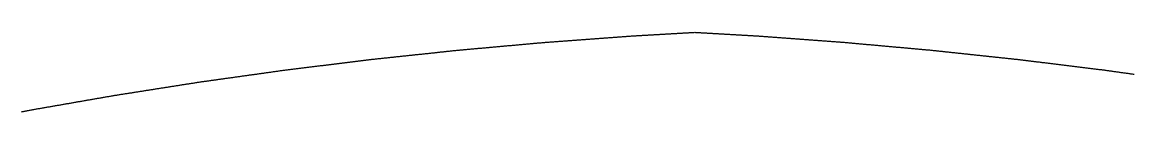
# Model space of a CAD drawing. Extents: x 1 to 322, y 1 to 270.
# Drawn here: x 148.91 to 161.85, y 19.79 to 20.72 of the extents above; entities that cross this region are included whole.
import ezdxf

# ---------------------------------------------------------------- set-up
doc = ezdxf.new("R2010")
doc.units = 0
doc.layers.get('0').update_dxf_attribs({"linetype": 'CONTINUOUS'})

msp = doc.modelspace()

# ---------------------------------------------------------------- linework, layer by layer
msp.add_polyline3d([(148.899, 19.7932, 0), (148.909, 19.7951, 0), (148.919, 19.7971, 0), (148.929, 19.799, 0), (148.939, 19.801, 0), (148.949, 19.8029, 0), (148.959, 19.8048, 0), (148.969, 19.8068, 0), (148.979, 19.8087, 0), (148.99, 19.8107, 0), (149, 19.8125, 0), (149.01, 19.8142, 0), (149.02, 19.816, 0), (149.03, 19.8178, 0), (149.04, 19.8196, 0), (149.051, 19.8214, 0), (149.061, 19.8231, 0), (149.071, 19.8249, 0), (149.081, 19.8267, 0), (149.091, 19.8285, 0), (149.101, 19.8303, 0), (149.112, 19.832, 0), (149.122, 19.8338, 0), (149.132, 19.8356, 0), (149.142, 19.8374, 0), (149.152, 19.8392, 0), (149.162, 19.8409, 0), (149.173, 19.8427, 0), (149.183, 19.8445, 0), (149.193, 19.8463, 0), (149.203, 19.848, 0), (149.213, 19.8498, 0), (149.224, 19.8516, 0), (149.234, 19.8534, 0), (149.244, 19.8552, 0), (149.254, 19.8569, 0), (149.264, 19.8587, 0), (149.274, 19.8605, 0), (149.285, 19.8623, 0), (149.295, 19.8641, 0), (149.305, 19.8658, 0), (149.315, 19.8676, 0), (149.325, 19.8694, 0), (149.335, 19.8712, 0), (149.346, 19.873, 0), (149.356, 19.8747, 0), (149.366, 19.8765, 0), (149.376, 19.8783, 0), (149.386, 19.8801, 0), (149.396, 19.8819, 0), (149.407, 19.8836, 0), (149.417, 19.8854, 0), (149.427, 19.8872, 0), (149.437, 19.889, 0), (149.447, 19.8908, 0), (149.457, 19.8925, 0), (149.468, 19.8943, 0), (149.478, 19.8961, 0), (149.488, 19.8979, 0), (149.498, 19.8996, 0), (149.508, 19.9014, 0), (149.518, 19.9032, 0), (149.529, 19.905, 0), (149.539, 19.9068, 0), (149.549, 19.9085, 0), (149.559, 19.9103, 0), (149.569, 19.9121, 0), (149.58, 19.9139, 0), (149.59, 19.9157, 0), (149.6, 19.9174, 0), (149.61, 19.9192, 0), (149.62, 19.921, 0), (149.63, 19.9228, 0), (149.641, 19.9246, 0), (149.651, 19.9263, 0), (149.661, 19.9281, 0), (149.671, 19.9299, 0), (149.681, 19.9317, 0), (149.691, 19.9335, 0), (149.702, 19.9352, 0), (149.712, 19.937, 0), (149.722, 19.9388, 0), (149.732, 19.9406, 0), (149.742, 19.9424, 0), (149.752, 19.9441, 0), (149.763, 19.9459, 0), (149.773, 19.9477, 0), (149.783, 19.9495, 0), (149.793, 19.9512, 0), (149.803, 19.953, 0), (149.813, 19.9548, 0), (149.824, 19.9566, 0), (149.834, 19.9584, 0), (149.844, 19.9601, 0), (149.854, 19.9619, 0), (149.864, 19.9637, 0), (149.874, 19.9655, 0), (149.885, 19.9673, 0), (149.895, 19.969, 0), (149.905, 19.9708, 0), (149.915, 19.9726, 0), (149.925, 19.9744, 0), (149.936, 19.9762, 0), (149.946, 19.9779, 0), (149.956, 19.9797, 0), (149.966, 19.9815, 0), (149.976, 19.9833, 0), (149.986, 19.9849, 0), (149.997, 19.9865, 0), (150.007, 19.9881, 0), (150.017, 19.9897, 0), (150.027, 19.9913, 0), (150.038, 19.993, 0), (150.048, 19.9946, 0), (150.058, 19.9962, 0), (150.068, 19.9978, 0), (150.078, 19.9994, 0), (150.089, 20.001, 0), (150.099, 20.0026, 0), (150.109, 20.0042, 0), (150.119, 20.0059, 0), (150.13, 20.0075, 0), (150.14, 20.0091, 0), (150.15, 20.0107, 0), (150.16, 20.0123, 0), (150.171, 20.0139, 0), (150.181, 20.0155, 0), (150.191, 20.0171, 0), (150.201, 20.0188, 0), (150.211, 20.0204, 0), (150.222, 20.022, 0), (150.232, 20.0236, 0), (150.242, 20.0252, 0), (150.252, 20.0268, 0), (150.263, 20.0284, 0), (150.273, 20.03, 0), (150.283, 20.0317, 0), (150.293, 20.0333, 0), (150.303, 20.0349, 0), (150.314, 20.0365, 0), (150.324, 20.0381, 0), (150.334, 20.0397, 0), (150.344, 20.0413, 0), (150.355, 20.043, 0), (150.365, 20.0446, 0), (150.375, 20.0462, 0), (150.385, 20.0478, 0), (150.396, 20.0494, 0), (150.406, 20.051, 0), (150.416, 20.0526, 0), (150.426, 20.0542, 0), (150.436, 20.0559, 0), (150.447, 20.0575, 0), (150.457, 20.0591, 0), (150.467, 20.0607, 0), (150.477, 20.0623, 0), (150.488, 20.0639, 0), (150.498, 20.0655, 0), (150.508, 20.0671, 0), (150.518, 20.0688, 0), (150.528, 20.0704, 0), (150.539, 20.072, 0), (150.549, 20.0736, 0), (150.559, 20.0752, 0), (150.569, 20.0768, 0), (150.58, 20.0784, 0), (150.59, 20.08, 0), (150.6, 20.0817, 0), (150.61, 20.0833, 0), (150.621, 20.0849, 0), (150.631, 20.0865, 0), (150.641, 20.0881, 0), (150.651, 20.0897, 0), (150.661, 20.0913, 0), (150.672, 20.093, 0), (150.682, 20.0946, 0), (150.692, 20.0962, 0), (150.702, 20.0978, 0), (150.713, 20.0994, 0), (150.723, 20.101, 0), (150.733, 20.1026, 0), (150.743, 20.1042, 0), (150.754, 20.1059, 0), (150.764, 20.1075, 0), (150.774, 20.1091, 0), (150.784, 20.1107, 0), (150.794, 20.1123, 0), (150.805, 20.1139, 0), (150.815, 20.1155, 0), (150.825, 20.1171, 0), (150.835, 20.1188, 0), (150.846, 20.1204, 0), (150.856, 20.122, 0), (150.866, 20.1236, 0), (150.876, 20.1252, 0), (150.886, 20.1268, 0), (150.897, 20.1284, 0), (150.907, 20.13, 0), (150.917, 20.1317, 0), (150.927, 20.1333, 0), (150.938, 20.1349, 0), (150.948, 20.1365, 0), (150.958, 20.1381, 0), (150.968, 20.1397, 0), (150.979, 20.1412, 0), (150.989, 20.1426, 0), (150.999, 20.1441, 0), (151.009, 20.1455, 0), (151.02, 20.1469, 0), (151.03, 20.1484, 0), (151.04, 20.1498, 0), (151.051, 20.1513, 0), (151.061, 20.1527, 0), (151.071, 20.1542, 0), (151.081, 20.1556, 0), (151.092, 20.1571, 0), (151.102, 20.1585, 0), (151.112, 20.16, 0), (151.123, 20.1614, 0), (151.133, 20.1629, 0), (151.143, 20.1643, 0), (151.153, 20.1657, 0), (151.164, 20.1672, 0), (151.174, 20.1686, 0), (151.184, 20.1701, 0), (151.195, 20.1715, 0), (151.205, 20.173, 0), (151.215, 20.1744, 0), (151.225, 20.1759, 0), (151.236, 20.1773, 0), (151.246, 20.1788, 0), (151.256, 20.1802, 0), (151.267, 20.1817, 0), (151.277, 20.1831, 0), (151.287, 20.1846, 0), (151.297, 20.186, 0), (151.308, 20.1874, 0), (151.318, 20.1889, 0), (151.328, 20.1903, 0), (151.339, 20.1918, 0), (151.349, 20.1932, 0), (151.359, 20.1947, 0), (151.369, 20.1961, 0), (151.38, 20.1976, 0), (151.39, 20.199, 0), (151.4, 20.2005, 0), (151.411, 20.2019, 0), (151.421, 20.2034, 0), (151.431, 20.2048, 0), (151.441, 20.2062, 0), (151.452, 20.2077, 0), (151.462, 20.2091, 0), (151.472, 20.2106, 0), (151.483, 20.212, 0), (151.493, 20.2135, 0), (151.503, 20.2149, 0), (151.513, 20.2164, 0), (151.524, 20.2178, 0), (151.534, 20.2193, 0), (151.544, 20.2207, 0), (151.555, 20.2222, 0), (151.565, 20.2236, 0), (151.575, 20.2251, 0), (151.585, 20.2265, 0), (151.596, 20.2279, 0), (151.606, 20.2294, 0), (151.616, 20.2308, 0), (151.627, 20.2323, 0), (151.637, 20.2337, 0), (151.647, 20.2352, 0), (151.657, 20.2366, 0), (151.668, 20.2381, 0), (151.678, 20.2395, 0), (151.688, 20.241, 0), (151.698, 20.2424, 0), (151.709, 20.2439, 0), (151.719, 20.2453, 0), (151.729, 20.2467, 0), (151.74, 20.2482, 0), (151.75, 20.2496, 0), (151.76, 20.2511, 0), (151.77, 20.2525, 0), (151.781, 20.254, 0), (151.791, 20.2554, 0), (151.801, 20.2569, 0), (151.812, 20.2583, 0), (151.822, 20.2598, 0), (151.832, 20.2612, 0), (151.842, 20.2627, 0), (151.853, 20.2641, 0), (151.863, 20.2655, 0), (151.873, 20.267, 0), (151.884, 20.2684, 0), (151.894, 20.2699, 0), (151.904, 20.2713, 0), (151.914, 20.2728, 0), (151.925, 20.2742, 0), (151.935, 20.2757, 0), (151.945, 20.2771, 0), (151.956, 20.2786, 0), (151.966, 20.28, 0), (151.976, 20.2813, 0), (151.987, 20.2826, 0), (151.997, 20.2838, 0), (152.007, 20.2851, 0), (152.018, 20.2864, 0), (152.028, 20.2877, 0), (152.038, 20.289, 0), (152.049, 20.2902, 0), (152.059, 20.2915, 0), (152.069, 20.2928, 0), (152.08, 20.2941, 0), (152.09, 20.2954, 0), (152.1, 20.2966, 0), (152.111, 20.2979, 0), (152.121, 20.2992, 0), (152.131, 20.3005, 0), (152.142, 20.3018, 0), (152.152, 20.303, 0), (152.162, 20.3043, 0), (152.173, 20.3056, 0), (152.183, 20.3069, 0), (152.193, 20.3082, 0), (152.204, 20.3094, 0), (152.214, 20.3107, 0), (152.224, 20.312, 0), (152.235, 20.3133, 0), (152.245, 20.3145, 0), (152.255, 20.3158, 0), (152.266, 20.3171, 0), (152.276, 20.3184, 0), (152.287, 20.3197, 0), (152.297, 20.3209, 0), (152.307, 20.3222, 0), (152.318, 20.3235, 0), (152.328, 20.3248, 0), (152.338, 20.3261, 0), (152.349, 20.3273, 0), (152.359, 20.3286, 0), (152.369, 20.3299, 0), (152.38, 20.3312, 0), (152.39, 20.3325, 0), (152.4, 20.3337, 0), (152.411, 20.335, 0), (152.421, 20.3363, 0), (152.431, 20.3376, 0), (152.442, 20.3389, 0), (152.452, 20.3401, 0), (152.462, 20.3414, 0), (152.473, 20.3427, 0), (152.483, 20.344, 0), (152.493, 20.3453, 0), (152.504, 20.3465, 0), (152.514, 20.3478, 0), (152.524, 20.3491, 0), (152.535, 20.3504, 0), (152.545, 20.3517, 0), (152.555, 20.3529, 0), (152.566, 20.3542, 0), (152.576, 20.3555, 0), (152.586, 20.3568, 0), (152.597, 20.3581, 0), (152.607, 20.3593, 0), (152.617, 20.3606, 0), (152.628, 20.3619, 0), (152.638, 20.3632, 0), (152.649, 20.3645, 0), (152.659, 20.3657, 0), (152.669, 20.367, 0), (152.68, 20.3683, 0), (152.69, 20.3696, 0), (152.7, 20.3709, 0), (152.711, 20.3721, 0), (152.721, 20.3734, 0), (152.731, 20.3747, 0), (152.742, 20.376, 0), (152.752, 20.3773, 0), (152.762, 20.3785, 0), (152.773, 20.3798, 0), (152.783, 20.3811, 0), (152.793, 20.3824, 0), (152.804, 20.3837, 0), (152.814, 20.3849, 0), (152.824, 20.3862, 0), (152.835, 20.3875, 0), (152.845, 20.3888, 0), (152.855, 20.3901, 0), (152.866, 20.3913, 0), (152.876, 20.3926, 0), (152.886, 20.3939, 0), (152.897, 20.3952, 0), (152.907, 20.3965, 0), (152.917, 20.3977, 0), (152.928, 20.399, 0), (152.938, 20.4003, 0), (152.948, 20.4016, 0), (152.959, 20.4029, 0), (152.969, 20.4041, 0), (152.98, 20.4052, 0), (152.99, 20.4063, 0), (153, 20.4074, 0), (153.011, 20.4086, 0), (153.021, 20.4097, 0), (153.032, 20.4108, 0), (153.042, 20.4119, 0), (153.052, 20.413, 0), (153.063, 20.4141, 0), (153.073, 20.4152, 0), (153.084, 20.4163, 0), (153.094, 20.4175, 0), (153.104, 20.4186, 0), (153.115, 20.4197, 0), (153.125, 20.4208, 0), (153.136, 20.4219, 0), (153.146, 20.423, 0), (153.156, 20.4241, 0), (153.167, 20.4253, 0), (153.177, 20.4264, 0), (153.188, 20.4275, 0), (153.198, 20.4286, 0), (153.208, 20.4297, 0), (153.219, 20.4308, 0), (153.229, 20.4319, 0), (153.24, 20.433, 0), (153.25, 20.4342, 0), (153.26, 20.4353, 0), (153.271, 20.4364, 0), (153.281, 20.4375, 0), (153.292, 20.4386, 0), (153.302, 20.4397, 0), (153.312, 20.4408, 0), (153.323, 20.4419, 0), (153.333, 20.4431, 0), (153.344, 20.4442, 0), (153.354, 20.4453, 0), (153.364, 20.4464, 0), (153.375, 20.4475, 0), (153.385, 20.4486, 0), (153.396, 20.4497, 0), (153.406, 20.4508, 0), (153.416, 20.452, 0), (153.427, 20.4531, 0), (153.437, 20.4542, 0), (153.448, 20.4553, 0), (153.458, 20.4564, 0), (153.468, 20.4575, 0), (153.479, 20.4586, 0), (153.489, 20.4598, 0), (153.5, 20.4609, 0), (153.51, 20.462, 0), (153.52, 20.4631, 0), (153.531, 20.4642, 0), (153.541, 20.4653, 0), (153.552, 20.4664, 0), (153.562, 20.4675, 0), (153.572, 20.4687, 0), (153.583, 20.4698, 0), (153.593, 20.4709, 0), (153.604, 20.472, 0), (153.614, 20.4731, 0), (153.624, 20.4742, 0), (153.635, 20.4753, 0), (153.645, 20.4764, 0), (153.656, 20.4776, 0), (153.666, 20.4787, 0), (153.676, 20.4798, 0), (153.687, 20.4809, 0), (153.697, 20.482, 0), (153.708, 20.4831, 0), (153.718, 20.4842, 0), (153.728, 20.4853, 0), (153.739, 20.4865, 0), (153.749, 20.4876, 0), (153.76, 20.4887, 0), (153.77, 20.4898, 0), (153.78, 20.4909, 0), (153.791, 20.492, 0), (153.801, 20.4931, 0), (153.812, 20.4943, 0), (153.822, 20.4954, 0), (153.832, 20.4965, 0), (153.843, 20.4976, 0), (153.853, 20.4987, 0), (153.864, 20.4998, 0), (153.874, 20.5009, 0), (153.884, 20.502, 0), (153.895, 20.5032, 0), (153.905, 20.5043, 0), (153.916, 20.5054, 0), (153.926, 20.5065, 0), (153.936, 20.5076, 0), (153.947, 20.5087, 0), (153.957, 20.5098, 0), (153.968, 20.5109, 0), (153.978, 20.512, 0), (153.989, 20.513, 0), (153.999, 20.5139, 0), (154.009, 20.5149, 0), (154.02, 20.5158, 0), (154.03, 20.5168, 0), (154.041, 20.5177, 0), (154.051, 20.5187, 0), (154.062, 20.5196, 0), (154.072, 20.5205, 0), (154.083, 20.5215, 0), (154.093, 20.5224, 0), (154.104, 20.5234, 0), (154.114, 20.5243, 0), (154.125, 20.5253, 0), (154.135, 20.5262, 0), (154.145, 20.5272, 0), (154.156, 20.5281, 0), (154.166, 20.5291, 0), (154.177, 20.53, 0), (154.187, 20.5309, 0), (154.198, 20.5319, 0), (154.208, 20.5328, 0), (154.219, 20.5338, 0), (154.229, 20.5347, 0), (154.24, 20.5357, 0), (154.25, 20.5366, 0), (154.261, 20.5376, 0), (154.271, 20.5385, 0), (154.281, 20.5395, 0), (154.292, 20.5404, 0), (154.302, 20.5414, 0), (154.313, 20.5423, 0), (154.323, 20.5432, 0), (154.334, 20.5442, 0), (154.344, 20.5451, 0), (154.355, 20.5461, 0), (154.365, 20.547, 0), (154.376, 20.548, 0), (154.386, 20.5489, 0), (154.397, 20.5499, 0), (154.407, 20.5508, 0), (154.417, 20.5518, 0), (154.428, 20.5527, 0), (154.438, 20.5536, 0), (154.449, 20.5546, 0), (154.459, 20.5555, 0), (154.47, 20.5565, 0), (154.48, 20.5574, 0), (154.491, 20.5584, 0), (154.501, 20.5593, 0), (154.512, 20.5603, 0), (154.522, 20.5612, 0), (154.533, 20.5622, 0), (154.543, 20.5631, 0), (154.553, 20.5641, 0), (154.564, 20.565, 0), (154.574, 20.5659, 0), (154.585, 20.5669, 0), (154.595, 20.5678, 0), (154.606, 20.5688, 0), (154.616, 20.5697, 0), (154.627, 20.5707, 0), (154.637, 20.5716, 0), (154.648, 20.5726, 0), (154.658, 20.5735, 0), (154.669, 20.5745, 0), (154.679, 20.5754, 0), (154.689, 20.5763, 0), (154.7, 20.5773, 0), (154.71, 20.5782, 0), (154.721, 20.5792, 0), (154.731, 20.5801, 0), (154.742, 20.5811, 0), (154.752, 20.582, 0), (154.763, 20.583, 0), (154.773, 20.5839, 0), (154.784, 20.5849, 0), (154.794, 20.5858, 0), (154.805, 20.5868, 0), (154.815, 20.5877, 0), (154.825, 20.5886, 0), (154.836, 20.5896, 0), (154.846, 20.5905, 0), (154.857, 20.5915, 0), (154.867, 20.5924, 0), (154.878, 20.5934, 0), (154.888, 20.5943, 0), (154.899, 20.5953, 0), (154.909, 20.5962, 0), (154.92, 20.5972, 0), (154.93, 20.5981, 0), (154.94, 20.599, 0), (154.951, 20.6, 0), (154.961, 20.6009, 0), (154.972, 20.6019, 0), (154.982, 20.6028, 0), (154.993, 20.6037, 0), (155.003, 20.6045, 0), (155.014, 20.6053, 0), (155.024, 20.6061, 0), (155.035, 20.6069, 0), (155.045, 20.6076, 0), (155.056, 20.6084, 0), (155.066, 20.6092, 0), (155.077, 20.61, 0), (155.088, 20.6107, 0), (155.098, 20.6115, 0), (155.109, 20.6123, 0), (155.119, 20.6131, 0), (155.13, 20.6139, 0), (155.14, 20.6146, 0), (155.151, 20.6154, 0), (155.161, 20.6162, 0), (155.172, 20.617, 0), (155.182, 20.6178, 0), (155.193, 20.6185, 0), (155.203, 20.6193, 0), (155.214, 20.6201, 0), (155.224, 20.6209, 0), (155.235, 20.6216, 0), (155.245, 20.6224, 0), (155.256, 20.6232, 0), (155.266, 20.624, 0), (155.277, 20.6248, 0), (155.287, 20.6255, 0), (155.298, 20.6263, 0), (155.308, 20.6271, 0), (155.319, 20.6279, 0), (155.329, 20.6287, 0), (155.34, 20.6294, 0), (155.351, 20.6302, 0), (155.361, 20.631, 0), (155.372, 20.6318, 0), (155.382, 20.6325, 0), (155.393, 20.6333, 0), (155.403, 20.6341, 0), (155.414, 20.6349, 0), (155.424, 20.6357, 0), (155.435, 20.6364, 0), (155.445, 20.6372, 0), (155.456, 20.638, 0), (155.466, 20.6388, 0), (155.477, 20.6396, 0), (155.487, 20.6403, 0), (155.498, 20.6411, 0), (155.508, 20.6419, 0), (155.519, 20.6427, 0), (155.529, 20.6434, 0), (155.54, 20.6442, 0), (155.55, 20.645, 0), (155.561, 20.6458, 0), (155.571, 20.6466, 0), (155.582, 20.6473, 0), (155.593, 20.6481, 0), (155.603, 20.6489, 0), (155.614, 20.6497, 0), (155.624, 20.6505, 0), (155.635, 20.6512, 0), (155.645, 20.652, 0), (155.656, 20.6528, 0), (155.666, 20.6536, 0), (155.677, 20.6543, 0), (155.687, 20.6551, 0), (155.698, 20.6559, 0), (155.708, 20.6567, 0), (155.719, 20.6575, 0), (155.729, 20.6582, 0), (155.74, 20.659, 0), (155.75, 20.6598, 0), (155.761, 20.6606, 0), (155.771, 20.6613, 0), (155.782, 20.6621, 0), (155.792, 20.6629, 0), (155.803, 20.6637, 0), (155.813, 20.6645, 0), (155.824, 20.6652, 0), (155.835, 20.666, 0), (155.845, 20.6668, 0), (155.856, 20.6676, 0), (155.866, 20.6684, 0), (155.877, 20.6691, 0), (155.887, 20.6699, 0), (155.898, 20.6707, 0), (155.908, 20.6715, 0), (155.919, 20.6722, 0), (155.929, 20.673, 0), (155.94, 20.6738, 0), (155.95, 20.6746, 0), (155.961, 20.6754, 0), (155.971, 20.6761, 0), (155.982, 20.6769, 0), (155.992, 20.6777, 0), (156.003, 20.6785, 0), (156.013, 20.6792, 0), (156.02, 20.6796, 0), (156.028, 20.68, 0), (156.035, 20.6805, 0), (156.043, 20.6809, 0), (156.05, 20.6813, 0), (156.058, 20.6818, 0), (156.065, 20.6822, 0), (156.073, 20.6826, 0), (156.08, 20.6831, 0), (156.088, 20.6835, 0), (156.095, 20.6839, 0), (156.103, 20.6844, 0), (156.11, 20.6848, 0), (156.118, 20.6852, 0), (156.125, 20.6857, 0), (156.133, 20.6861, 0), (156.14, 20.6865, 0), (156.148, 20.687, 0), (156.155, 20.6874, 0), (156.163, 20.6878, 0), (156.17, 20.6883, 0), (156.178, 20.6887, 0), (156.185, 20.6891, 0), (156.193, 20.6896, 0), (156.2, 20.69, 0), (156.208, 20.6904, 0), (156.216, 20.6909, 0), (156.223, 20.6913, 0), (156.231, 20.6917, 0), (156.238, 20.6922, 0), (156.246, 20.6926, 0), (156.253, 20.693, 0), (156.261, 20.6935, 0), (156.268, 20.6939, 0), (156.276, 20.6944, 0), (156.283, 20.6948, 0), (156.291, 20.6952, 0), (156.298, 20.6957, 0), (156.306, 20.6961, 0), (156.313, 20.6965, 0), (156.321, 20.697, 0), (156.328, 20.6974, 0), (156.336, 20.6978, 0), (156.343, 20.6983, 0), (156.351, 20.6987, 0), (156.358, 20.6991, 0), (156.366, 20.6996, 0), (156.373, 20.7, 0), (156.381, 20.7004, 0), (156.388, 20.7009, 0), (156.396, 20.7013, 0), (156.403, 20.7017, 0), (156.411, 20.7022, 0), (156.418, 20.7026, 0), (156.426, 20.703, 0), (156.433, 20.7035, 0), (156.441, 20.7039, 0), (156.448, 20.7043, 0), (156.456, 20.7048, 0), (156.463, 20.7052, 0), (156.471, 20.7056, 0), (156.478, 20.7061, 0), (156.486, 20.7065, 0), (156.494, 20.7069, 0), (156.501, 20.7074, 0), (156.509, 20.7078, 0), (156.516, 20.7082, 0), (156.524, 20.7087, 0), (156.531, 20.7091, 0), (156.539, 20.7095, 0), (156.546, 20.71, 0), (156.554, 20.7104, 0), (156.561, 20.7108, 0), (156.569, 20.7113, 0), (156.576, 20.7117, 0), (156.584, 20.7121, 0), (156.591, 20.7126, 0), (156.599, 20.713, 0), (156.606, 20.7134, 0), (156.614, 20.7139, 0), (156.621, 20.7143, 0), (156.629, 20.7147, 0), (156.636, 20.7152, 0), (156.644, 20.7156, 0), (156.651, 20.716, 0), (156.659, 20.7165, 0), (156.666, 20.7169, 0), (156.674, 20.7173, 0), (156.681, 20.7178, 0), (156.689, 20.7182, 0), (156.696, 20.7186, 0), (156.704, 20.7191, 0), (156.711, 20.7195, 0), (156.719, 20.7199, 0), (156.726, 20.7204, 0), (156.734, 20.7208, 0), (156.741, 20.721, 0), (156.749, 20.7206, 0), (156.756, 20.7201, 0), (156.764, 20.7197, 0), (156.771, 20.7193, 0), (156.779, 20.7188, 0), (156.787, 20.7184, 0), (156.794, 20.718, 0), (156.802, 20.7175, 0), (156.809, 20.7171, 0), (156.817, 20.7167, 0), (156.824, 20.7162, 0), (156.832, 20.7158, 0), (156.839, 20.7154, 0), (156.847, 20.7149, 0), (156.854, 20.7145, 0), (156.862, 20.7141, 0), (156.869, 20.7136, 0), (156.877, 20.7132, 0), (156.884, 20.7128, 0), (156.892, 20.7123, 0), (156.899, 20.7119, 0), (156.907, 20.7115, 0), (156.914, 20.711, 0), (156.922, 20.7106, 0), (156.929, 20.7102, 0), (156.937, 20.7097, 0), (156.944, 20.7093, 0), (156.952, 20.7089, 0), (156.959, 20.7084, 0), (156.967, 20.708, 0), (156.974, 20.7076, 0), (156.982, 20.7071, 0), (156.989, 20.7067, 0), (156.997, 20.7063, 0), (157.004, 20.7058, 0), (157.012, 20.7054, 0), (157.019, 20.705, 0), (157.027, 20.7045, 0), (157.034, 20.7041, 0), (157.042, 20.7036, 0), (157.049, 20.7032, 0), (157.057, 20.7028, 0), (157.065, 20.7023, 0), (157.072, 20.7019, 0), (157.08, 20.7015, 0), (157.087, 20.701, 0), (157.095, 20.7006, 0), (157.102, 20.7002, 0), (157.11, 20.6997, 0), (157.117, 20.6993, 0), (157.125, 20.6989, 0), (157.132, 20.6984, 0), (157.14, 20.698, 0), (157.147, 20.6976, 0), (157.155, 20.6971, 0), (157.162, 20.6967, 0), (157.17, 20.6963, 0), (157.177, 20.6958, 0), (157.185, 20.6954, 0), (157.192, 20.695, 0), (157.2, 20.6945, 0), (157.207, 20.6941, 0), (157.215, 20.6937, 0), (157.222, 20.6932, 0), (157.23, 20.6928, 0), (157.237, 20.6924, 0), (157.245, 20.6919, 0), (157.252, 20.6915, 0), (157.26, 20.6911, 0), (157.267, 20.6906, 0), (157.275, 20.6902, 0), (157.282, 20.6898, 0), (157.29, 20.6893, 0), (157.297, 20.6889, 0), (157.305, 20.6885, 0), (157.312, 20.688, 0), (157.32, 20.6876, 0), (157.327, 20.6872, 0), (157.335, 20.6867, 0), (157.343, 20.6863, 0), (157.35, 20.6859, 0), (157.358, 20.6854, 0), (157.365, 20.685, 0), (157.373, 20.6846, 0), (157.38, 20.6841, 0), (157.388, 20.6837, 0), (157.395, 20.6833, 0), (157.403, 20.6828, 0), (157.41, 20.6824, 0), (157.418, 20.682, 0), (157.425, 20.6815, 0), (157.433, 20.6811, 0), (157.44, 20.6807, 0), (157.448, 20.6802, 0), (157.455, 20.6798, 0), (157.463, 20.6794, 0), (157.471, 20.6788, 0), (157.482, 20.678, 0), (157.492, 20.6773, 0), (157.503, 20.6765, 0), (157.513, 20.6757, 0), (157.524, 20.6749, 0), (157.534, 20.6741, 0), (157.545, 20.6734, 0), (157.555, 20.6726, 0), (157.566, 20.6718, 0), (157.576, 20.671, 0), (157.587, 20.6703, 0), (157.597, 20.6695, 0), (157.608, 20.6687, 0), (157.619, 20.6679, 0), (157.629, 20.6671, 0), (157.64, 20.6664, 0), (157.65, 20.6656, 0), (157.661, 20.6648, 0), (157.671, 20.664, 0), (157.682, 20.6632, 0), (157.692, 20.6625, 0), (157.703, 20.6617, 0), (157.713, 20.6609, 0), (157.724, 20.6601, 0), (157.734, 20.6594, 0), (157.745, 20.6586, 0), (157.755, 20.6578, 0), (157.766, 20.657, 0), (157.776, 20.6562, 0), (157.787, 20.6555, 0), (157.797, 20.6547, 0), (157.808, 20.6539, 0), (157.818, 20.6531, 0), (157.829, 20.6523, 0), (157.839, 20.6516, 0), (157.85, 20.6508, 0), (157.86, 20.65, 0), (157.871, 20.6492, 0), (157.882, 20.6485, 0), (157.892, 20.6477, 0), (157.903, 20.6469, 0), (157.913, 20.6461, 0), (157.924, 20.6453, 0), (157.934, 20.6446, 0), (157.945, 20.6438, 0), (157.955, 20.643, 0), (157.966, 20.6422, 0), (157.976, 20.6415, 0), (157.987, 20.6407, 0), (157.997, 20.6399, 0), (158.008, 20.6391, 0), (158.018, 20.6383, 0), (158.029, 20.6376, 0), (158.039, 20.6368, 0), (158.05, 20.636, 0), (158.06, 20.6352, 0), (158.071, 20.6344, 0), (158.081, 20.6337, 0), (158.092, 20.6329, 0), (158.102, 20.6321, 0), (158.113, 20.6313, 0), (158.124, 20.6306, 0), (158.134, 20.6298, 0), (158.145, 20.629, 0), (158.155, 20.6282, 0), (158.166, 20.6274, 0), (158.176, 20.6267, 0), (158.187, 20.6259, 0), (158.197, 20.6251, 0), (158.208, 20.6243, 0), (158.218, 20.6235, 0), (158.229, 20.6228, 0), (158.239, 20.622, 0), (158.25, 20.6212, 0), (158.26, 20.6204, 0), (158.271, 20.6197, 0), (158.281, 20.6189, 0), (158.292, 20.6181, 0), (158.302, 20.6173, 0), (158.313, 20.6165, 0), (158.323, 20.6158, 0), (158.334, 20.615, 0), (158.344, 20.6142, 0), (158.355, 20.6134, 0), (158.366, 20.6126, 0), (158.376, 20.6119, 0), (158.387, 20.6111, 0), (158.397, 20.6103, 0), (158.408, 20.6095, 0), (158.418, 20.6088, 0), (158.429, 20.608, 0), (158.439, 20.6072, 0), (158.45, 20.6064, 0), (158.46, 20.6056, 0), (158.471, 20.6049, 0), (158.481, 20.6041, 0), (158.492, 20.6032, 0), (158.502, 20.6023, 0), (158.513, 20.6014, 0), (158.523, 20.6004, 0), (158.534, 20.5995, 0), (158.544, 20.5985, 0), (158.555, 20.5976, 0), (158.565, 20.5966, 0), (158.575, 20.5957, 0), (158.586, 20.5947, 0), (158.596, 20.5938, 0), (158.607, 20.5928, 0), (158.617, 20.5919, 0), (158.628, 20.5909, 0), (158.638, 20.59, 0), (158.649, 20.5891, 0), (158.659, 20.5881, 0), (158.67, 20.5872, 0), (158.68, 20.5862, 0), (158.69, 20.5853, 0), (158.701, 20.5843, 0), (158.711, 20.5834, 0), (158.722, 20.5824, 0), (158.732, 20.5815, 0), (158.743, 20.5805, 0), (158.753, 20.5796, 0), (158.764, 20.5787, 0), (158.774, 20.5777, 0), (158.785, 20.5768, 0), (158.795, 20.5758, 0), (158.806, 20.5749, 0), (158.816, 20.5739, 0), (158.826, 20.573, 0), (158.837, 20.572, 0), (158.847, 20.5711, 0), (158.858, 20.5701, 0), (158.868, 20.5692, 0), (158.879, 20.5682, 0), (158.889, 20.5673, 0), (158.9, 20.5664, 0), (158.91, 20.5654, 0), (158.921, 20.5645, 0), (158.931, 20.5635, 0), (158.942, 20.5626, 0), (158.952, 20.5616, 0), (158.962, 20.5607, 0), (158.973, 20.5597, 0), (158.983, 20.5588, 0), (158.994, 20.5578, 0), (159.004, 20.5569, 0), (159.015, 20.556, 0), (159.025, 20.555, 0), (159.036, 20.5541, 0), (159.046, 20.5531, 0), (159.057, 20.5522, 0), (159.067, 20.5512, 0), (159.078, 20.5503, 0), (159.088, 20.5493, 0), (159.098, 20.5484, 0), (159.109, 20.5474, 0), (159.119, 20.5465, 0), (159.13, 20.5455, 0), (159.14, 20.5446, 0), (159.151, 20.5437, 0), (159.161, 20.5427, 0), (159.172, 20.5418, 0), (159.182, 20.5408, 0), (159.193, 20.5399, 0), (159.203, 20.5389, 0), (159.214, 20.538, 0), (159.224, 20.537, 0), (159.234, 20.5361, 0), (159.245, 20.5351, 0), (159.255, 20.5342, 0), (159.266, 20.5333, 0), (159.276, 20.5323, 0), (159.287, 20.5314, 0), (159.297, 20.5304, 0), (159.308, 20.5295, 0), (159.318, 20.5285, 0), (159.329, 20.5276, 0), (159.339, 20.5266, 0), (159.35, 20.5257, 0), (159.36, 20.5247, 0), (159.37, 20.5238, 0), (159.381, 20.5228, 0), (159.391, 20.5219, 0), (159.402, 20.521, 0), (159.412, 20.52, 0), (159.423, 20.5191, 0), (159.433, 20.5181, 0), (159.444, 20.5172, 0), (159.454, 20.5162, 0), (159.465, 20.5153, 0), (159.475, 20.5143, 0), (159.486, 20.5134, 0), (159.496, 20.5124, 0), (159.506, 20.5114, 0), (159.517, 20.5103, 0), (159.527, 20.5092, 0), (159.538, 20.5081, 0), (159.548, 20.507, 0), (159.558, 20.5059, 0), (159.569, 20.5048, 0), (159.579, 20.5036, 0), (159.59, 20.5025, 0), (159.6, 20.5014, 0), (159.61, 20.5003, 0), (159.621, 20.4992, 0), (159.631, 20.4981, 0), (159.642, 20.497, 0), (159.652, 20.4959, 0), (159.662, 20.4947, 0), (159.673, 20.4936, 0), (159.683, 20.4925, 0), (159.694, 20.4914, 0), (159.704, 20.4903, 0), (159.714, 20.4892, 0), (159.725, 20.4881, 0), (159.735, 20.487, 0), (159.746, 20.4858, 0), (159.756, 20.4847, 0), (159.766, 20.4836, 0), (159.777, 20.4825, 0), (159.787, 20.4814, 0), (159.798, 20.4803, 0), (159.808, 20.4792, 0), (159.818, 20.478, 0), (159.829, 20.4769, 0), (159.839, 20.4758, 0), (159.85, 20.4747, 0), (159.86, 20.4736, 0), (159.87, 20.4725, 0), (159.881, 20.4714, 0), (159.891, 20.4703, 0), (159.902, 20.4691, 0), (159.912, 20.468, 0), (159.922, 20.4669, 0), (159.933, 20.4658, 0), (159.943, 20.4647, 0), (159.954, 20.4636, 0), (159.964, 20.4625, 0), (159.974, 20.4614, 0), (159.985, 20.4602, 0), (159.995, 20.4591, 0), (160.006, 20.458, 0), (160.016, 20.4569, 0), (160.026, 20.4558, 0), (160.037, 20.4547, 0), (160.047, 20.4536, 0), (160.058, 20.4525, 0), (160.068, 20.4513, 0), (160.079, 20.4502, 0), (160.089, 20.4491, 0), (160.099, 20.448, 0), (160.11, 20.4469, 0), (160.12, 20.4458, 0), (160.131, 20.4447, 0), (160.141, 20.4435, 0), (160.151, 20.4424, 0), (160.162, 20.4413, 0), (160.172, 20.4402, 0), (160.183, 20.4391, 0), (160.193, 20.438, 0), (160.203, 20.4369, 0), (160.214, 20.4358, 0), (160.224, 20.4346, 0), (160.235, 20.4335, 0), (160.245, 20.4324, 0), (160.255, 20.4313, 0), (160.266, 20.4302, 0), (160.276, 20.4291, 0), (160.287, 20.428, 0), (160.297, 20.4269, 0), (160.307, 20.4257, 0), (160.318, 20.4246, 0), (160.328, 20.4235, 0), (160.339, 20.4224, 0), (160.349, 20.4213, 0), (160.359, 20.4202, 0), (160.37, 20.4191, 0), (160.38, 20.418, 0), (160.391, 20.4168, 0), (160.401, 20.4157, 0), (160.411, 20.4146, 0), (160.422, 20.4135, 0), (160.432, 20.4124, 0), (160.443, 20.4113, 0), (160.453, 20.4102, 0), (160.463, 20.409, 0), (160.474, 20.4079, 0), (160.484, 20.4068, 0), (160.495, 20.4057, 0), (160.505, 20.4046, 0), (160.515, 20.4034, 0), (160.526, 20.4021, 0), (160.536, 20.4009, 0), (160.546, 20.3996, 0), (160.557, 20.3983, 0), (160.567, 20.397, 0), (160.577, 20.3957, 0), (160.588, 20.3945, 0), (160.598, 20.3932, 0), (160.608, 20.3919, 0), (160.619, 20.3906, 0), (160.629, 20.3893, 0), (160.639, 20.3881, 0), (160.65, 20.3868, 0), (160.66, 20.3855, 0), (160.67, 20.3842, 0), (160.681, 20.3829, 0), (160.691, 20.3817, 0), (160.702, 20.3804, 0), (160.712, 20.3791, 0), (160.722, 20.3778, 0), (160.733, 20.3765, 0), (160.743, 20.3753, 0), (160.753, 20.374, 0), (160.764, 20.3727, 0), (160.774, 20.3714, 0), (160.784, 20.3701, 0), (160.795, 20.3689, 0), (160.805, 20.3676, 0), (160.815, 20.3663, 0), (160.826, 20.365, 0), (160.836, 20.3637, 0), (160.846, 20.3625, 0), (160.857, 20.3612, 0), (160.867, 20.3599, 0), (160.877, 20.3586, 0), (160.888, 20.3573, 0), (160.898, 20.3561, 0), (160.908, 20.3548, 0), (160.919, 20.3535, 0), (160.929, 20.3522, 0), (160.939, 20.3509, 0), (160.95, 20.3497, 0), (160.96, 20.3484, 0), (160.97, 20.3471, 0), (160.981, 20.3458, 0), (160.991, 20.3445, 0), (161.001, 20.3433, 0), (161.012, 20.342, 0), (161.022, 20.3407, 0), (161.032, 20.3394, 0), (161.043, 20.3381, 0), (161.053, 20.3369, 0), (161.063, 20.3356, 0), (161.074, 20.3343, 0), (161.084, 20.333, 0), (161.095, 20.3317, 0), (161.105, 20.3305, 0), (161.115, 20.3292, 0), (161.126, 20.3279, 0), (161.136, 20.3266, 0), (161.146, 20.3253, 0), (161.157, 20.3241, 0), (161.167, 20.3228, 0), (161.177, 20.3215, 0), (161.188, 20.3202, 0), (161.198, 20.319, 0), (161.208, 20.3177, 0), (161.219, 20.3164, 0), (161.229, 20.3151, 0), (161.239, 20.3138, 0), (161.25, 20.3126, 0), (161.26, 20.3113, 0), (161.27, 20.31, 0), (161.281, 20.3087, 0), (161.291, 20.3074, 0), (161.301, 20.3062, 0), (161.312, 20.3049, 0), (161.322, 20.3036, 0), (161.332, 20.3023, 0), (161.343, 20.301, 0), (161.353, 20.2998, 0), (161.363, 20.2985, 0), (161.374, 20.2972, 0), (161.384, 20.2959, 0), (161.394, 20.2946, 0), (161.405, 20.2934, 0), (161.415, 20.2921, 0), (161.425, 20.2908, 0), (161.436, 20.2895, 0), (161.446, 20.2882, 0), (161.457, 20.287, 0), (161.467, 20.2857, 0), (161.477, 20.2844, 0), (161.488, 20.2831, 0), (161.498, 20.2818, 0), (161.508, 20.2806, 0), (161.519, 20.2792, 0), (161.529, 20.2778, 0), (161.539, 20.2763, 0), (161.549, 20.2749, 0), (161.56, 20.2734, 0), (161.57, 20.272, 0), (161.58, 20.2705, 0), (161.591, 20.2691, 0), (161.601, 20.2676, 0), (161.611, 20.2662, 0), (161.621, 20.2647, 0), (161.632, 20.2633, 0), (161.642, 20.2618, 0), (161.652, 20.2604, 0), (161.663, 20.259, 0), (161.673, 20.2575, 0), (161.683, 20.2561, 0), (161.693, 20.2546, 0), (161.704, 20.2532, 0), (161.714, 20.2517, 0), (161.724, 20.2503, 0), (161.735, 20.2488, 0), (161.745, 20.2474, 0), (161.755, 20.2459, 0), (161.765, 20.2445, 0), (161.776, 20.243, 0), (161.786, 20.2416, 0), (161.796, 20.2401, 0), (161.807, 20.2387, 0), (161.817, 20.2373, 0), (161.827, 20.2358, 0), (161.837, 20.2344, 0), (161.848, 20.2329, 0), (161.858, 20.2315, 0)])

doc.saveas('drawing.dxf')
